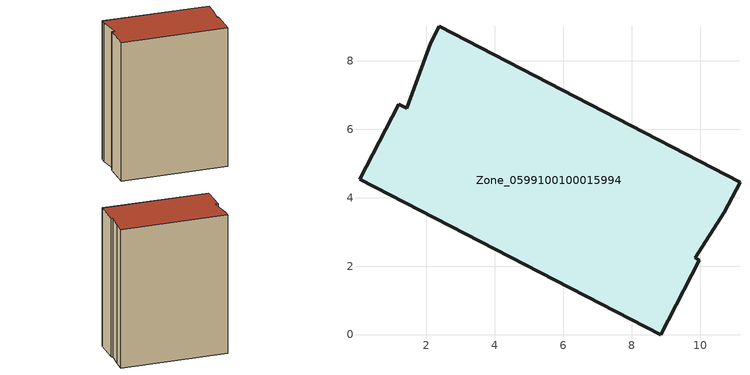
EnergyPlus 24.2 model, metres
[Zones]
Zone_0599100100015994
 floor ground (C_G): 11.17,4.46 10.71,3.57 9.86,2.24 9.98,2.17 8.85,0 0.05,4.53 1.19,6.74 1.44,6.61 2.13,8.53 2.37,9.01 z0
 wall outside (C_F): 0.05,4.53 8.85,0 9.98,2.17 9.86,2.24 10.71,3.57 11.17,4.46 2.37,9.01 2.13,8.53 1.44,6.61 1.19,6.74 0.05,4.53 z0:13.19
 roof outside (C_R): 10.71,3.57 11.17,4.46 2.37,9.01 2.13,8.53 1.44,6.61 1.19,6.74 0.05,4.53 8.85,0 9.98,2.17 9.86,2.24 z13.19
[BUILDING]
Pand.0599100100015994: North Axis=0; Terrain=City; Loads Convergence Tolerance Value=0.04; Temperature Convergence Tolerance Value=0.4; Solar Distribution=FullExterior; Maximum Number of Warmup Days=25; Minimum Number of Warmup Days=1
[Site:Location]
Rotterdam.The.Hague.AP_ZH_NLD Design_Conditions: Latitude=51.96; Longitude=4.45; Time Zone=1; Elevation=-4.5
[SITE:GROUNDTEMPERATURE:BUILDINGSURFACE]
18, 18, 18, 18, 18, 18, 18, 18, 18, 18, 18, 18
[MATERIAL] Thermal Absorptance=0.9; Solar Absorptance=0.7; Visible Absorptance=0.7
Name | Roughness | Thickness | Conductivity | Density | Specific Heat
G.TC.2015-2018 | MediumSmooth | 0.15 | 0.0428571 | 540 | 1210
F.TC.2015-2018 | Rough | 0.3 | 0.0666667 | 1920 | 840
R.TC.2015-2018 | MediumRough | 0.2 | 0.0333333 | 1500 | 1000
[CONSTRUCTION]
C_G: G.TC.2015-2018
C_F: F.TC.2015-2018
C_R: R.TC.2015-2018
[ZONE]
Zone_0599100100015994: Type=1; Multiplier=1; Ceiling Height=Autocalculate; Volume=Autocalculate; Floor Area=autocalculate; Part of Total Floor Area=Yes
[ZONEINFILTRATION:DESIGNFLOWRATE]
Infil_Zone_0599100100015994: Zone or ZoneList or Space or SpaceList=Zone_0599100100015994; Schedule=AlwaysOn; Design Flow Rate Calculation Method=Flow/Area; Flow Rate per Floor Area=0.0015; Constant Term Coefficient=1; Temperature Term Coefficient=0; Velocity Term Coefficient=0; Velocity Squared Term Coefficient=0
[HVACTEMPLATE:ZONE:IDEALLOADSAIRSYSTEM]
Zone_0599100100015994: Maximum Heating Supply Air Temperature=50; Minimum Cooling Supply Air Temperature=13; Maximum Heating Supply Air Humidity Ratio=0.0156; Minimum Cooling Supply Air Humidity Ratio=0.0077; Heating Limit=NoLimit; Cooling Limit=NoLimit; Dehumidification Control Type=ConstantSensibleHeatRatio; Cooling Sensible Heat Ratio=0.7; Dehumidification Setpoint=60; Humidification Control Type=None; Humidification Setpoint=30; Outdoor Air Method=None; Outdoor Air Flow Rate per Person=0.00944; Outdoor Air Flow Rate per Zone Floor Area=0; Outdoor Air Flow Rate per Zone=0; Demand Controlled Ventilation Type=None; Outdoor Air Economizer Type=NoEconomizer; Heat Recovery Type=None; Sensible Heat Recovery Effectiveness=0.7; Latent Heat Recovery Effectiveness=0.65
[ZONECONTROL:THERMOSTAT]
ThermostatControl_Zone_0599100100015994: Zone or ZoneList=Zone_0599100100015994; Control Type Schedule=DualSetpointControlType; Control 1=Thermostat_Zone_0599100100015994; Temperature Difference Between Cutout And Setpoint=0
[THERMOSTATSETPOINT:DUALSETPOINT]
Thermostat_Zone_0599100100015994: Heating Setpoint Temperature Schedule=HeatingSetpoint_Zone_0599100100015994; Cooling Setpoint Temperature Schedule=CoolingSetpoint_Zone_0599100100015994
[SCHEDULE:COMPACT]
HeatingSetpoint_Zone_0599100100015994: Through: 12/31, For: AllDays, Until: 24:00, 21
CoolingSetpoint_Zone_0599100100015994: Through: 12/31, For: AllDays, Until: 24:00, 24
DualSetpointControlType: Through: 12/31, For: AllDays, Until: 24:00, 4
AlwaysOn: Through: 12/31, For: AllDays, Until: 24:00, 1
